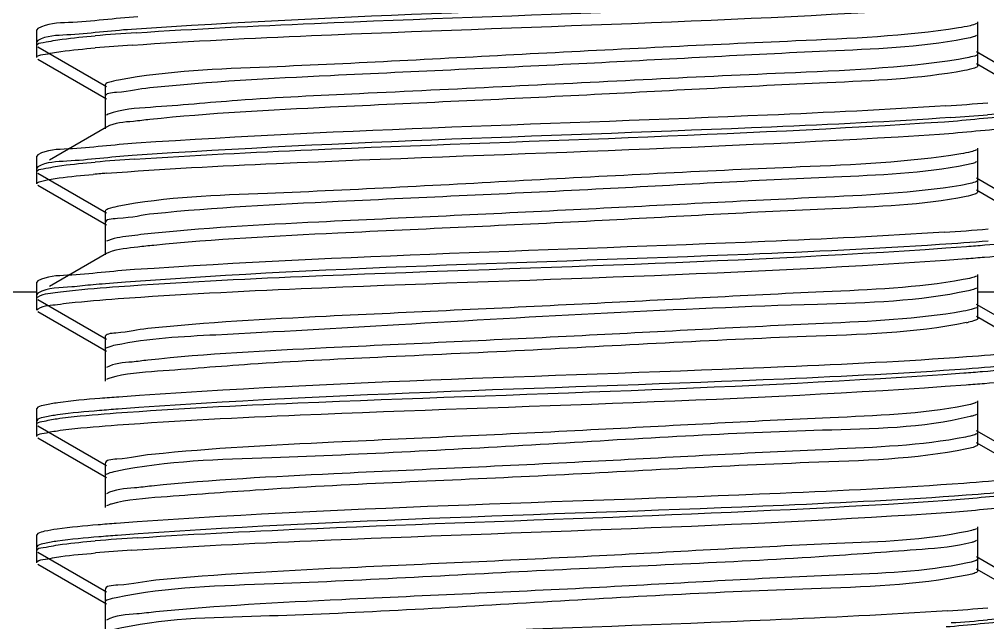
# Model space of a CAD drawing. Extents: x 27938 to 1507990, y 110129 to 923079.
# Drawn here: x 640763.2 to 640946, y 383612.7 to 383726.5 of the extents above; entities that cross this region are included whole.
import ezdxf

# ---------------------------------------------------------------- set-up
doc = ezdxf.new("R2010")
doc.units = 0
doc.header["$LTSCALE"] = 1000
doc.header["$MEASUREMENT"] = 0

msp = doc.modelspace()

# ---------------------------------------------------------------- linework, layer by layer
at = {"linetype": 'Continuous'}
for p, q in [((640944.14, 383720.05), (640944.14, 383726)), ((640766.75, 383724.77), (640766.53, 383724.51)), ((640766.53, 383721.53), (640766.53, 383724.51)), ((640766.53, 383721.53), (640766.53, 383724.51)), ((640766.75, 383722.49), (640766.53, 383722.23)), ((640766.53, 383719.26), (640766.53, 383722.23)), ((640766.53, 383719.26), (640766.53, 383722.23)), ((640944.14, 383717.77), (640944.14, 383723.72)), ((640766.75, 383721.27), (640779.68, 383713.79)), ((640956.8, 383712.87), (640943.88, 383720.35)), ((640766.75, 383718.99), (640779.68, 383711.51)), ((640956.8, 383710.59), (640943.88, 383718.07)), ((640779.42, 383714.09), (640779.42, 383708.14)), ((640779.42, 383711.81), (640779.42, 383705.86)), ((640780, 383708.59), (640779.68, 383708.44)), ((640779.68, 383706.16), (640768.92, 383699.94)), ((640944.14, 383696.23), (640944.14, 383702.19)), ((640766.75, 383700.96), (640766.53, 383700.7)), ((640766.53, 383697.72), (640766.53, 383700.7)), ((640766.53, 383697.72), (640766.53, 383700.7)), ((640766.75, 383698.68), (640766.53, 383698.42)), ((640766.53, 383695.44), (640766.53, 383698.42)), ((640766.53, 383695.44), (640766.53, 383698.42)), ((640944.14, 383693.95), (640944.14, 383699.91)), ((640766.75, 383697.46), (640779.68, 383689.98)), ((640956.8, 383689.05), (640943.88, 383696.53)), ((640766.75, 383695.18), (640779.68, 383687.7)), ((640956.8, 383686.77), (640943.88, 383694.26)), ((640779.42, 383690.28), (640779.42, 383684.33)), ((640779.42, 383688), (640779.42, 383682.05)), ((640780.07, 383684.8), (640779.68, 383684.63)), ((640779.68, 383682.35), (640768.92, 383676.12)), ((640780.11, 383682.54), (640779.68, 383682.35)), ((640944.14, 383672.42), (640944.14, 383678.37)), ((640766.75, 383677.15), (640766.53, 383676.89)), ((640766.53, 383673.91), (640766.53, 383676.89)), ((640766.53, 383673.91), (640766.53, 383676.89)), ((640766.53, 383675.04), (640617.7, 383675.04)), ((640766.75, 383674.87), (640766.53, 383674.61)), ((640766.53, 383671.63), (640766.53, 383674.61)), ((640766.53, 383671.63), (640766.53, 383674.61)), ((640944.14, 383670.14), (640944.14, 383676.09)), ((641105.86, 383675.04), (640944.14, 383675.04)), ((640766.75, 383673.65), (640779.68, 383666.17)), ((640956.8, 383665.24), (640943.88, 383672.72)), ((640766.75, 383671.37), (640779.68, 383663.89)), ((640956.8, 383662.96), (640943.88, 383670.44)), ((640779.42, 383666.47), (640779.42, 383660.51)), ((640779.42, 383664.19), (640779.42, 383658.24)), ((640944.14, 383648.61), (640944.14, 383654.56)), ((640766.75, 383653.33), (640766.53, 383653.07)), ((640766.53, 383650.1), (640766.53, 383653.07)), ((640766.53, 383650.1), (640766.53, 383653.07)), ((640766.75, 383651.05), (640766.53, 383650.79)), ((640766.53, 383647.82), (640766.53, 383650.79)), ((640766.53, 383647.82), (640766.53, 383650.79)), ((640944.14, 383646.33), (640944.14, 383652.28)), ((640766.75, 383649.84), (640779.68, 383642.35)), ((640766.75, 383647.56), (640779.68, 383640.07)), ((640956.8, 383641.43), (640943.88, 383648.91)), ((640942.69, 383645.62), (640942.08, 383645.48)), ((640956.8, 383639.15), (640943.88, 383646.63)), ((640779.42, 383642.65), (640779.42, 383636.7)), ((640779.42, 383640.38), (640779.42, 383634.42)), ((640944.14, 383624.8), (640944.14, 383630.75)), ((640766.75, 383629.52), (640766.53, 383629.26)), ((640766.53, 383626.28), (640766.53, 383629.26)), ((640766.53, 383626.28), (640766.53, 383629.26)), ((640766.75, 383627.24), (640766.53, 383626.98)), ((640944.14, 383622.52), (640944.14, 383628.47)), ((640766.53, 383624), (640766.53, 383626.98)), ((640766.53, 383624), (640766.53, 383626.98)), ((640766.75, 383626.02), (640779.68, 383618.54)), ((640766.75, 383623.74), (640779.68, 383616.26)), ((640956.8, 383617.61), (640943.88, 383625.1)), ((640942.98, 383621.88), (640942.13, 383621.68)), ((640956.8, 383615.34), (640943.88, 383622.82)), ((640779.42, 383618.84), (640779.42, 383612.89)), ((640779.42, 383616.56), (640779.42, 383610.61))]:
    msp.add_line(p, q, dxfattribs=at)
for centre, radius, start, end in [((640812.94, 383301.79), 423.07, 93.7475, 94.7999), ((640811.88, 383312.96), 409.57, 93.8303, 94.8051), ((640910.42, 384134.8), 425.53, 273.7314, 274.8001), ((640911.67, 384116.68), 409.64, 273.8317, 274.8033), ((640812.52, 383283.38), 417.65, 93.7819, 94.8008), ((640802.03, 383409.96), 288.36, 94.6548, 94.9427), ((640806.28, 383357.93), 340.57, 94.4875, 94.6577), ((640910.03, 384115.9), 430.46, 273.7005, 274.7995), ((640803.43, 383372.52), 305.03, 94.5049, 94.936), ((640938.08, 383688.63), 19.75, 281.4586, 282.5217), ((640813.37, 383201.18), 428.44, 93.7138, 94.7991), ((640811.76, 383219.18), 408.11, 93.8416, 94.804), ((640910.84, 384034.18), 420.14, 273.7655, 274.8009), ((640911.77, 384020.23), 408.44, 273.8398, 274.8035)]:
    msp.add_arc(centre, radius, start, end, dxfattribs=at)
for points, knots in [([(640939.12, 383731.78), (640927.83, 383731.01), (640876.27, 383728.52), (640824.64, 383727.34), (640784.42, 383724.59)], [0, 0, 0, 0, 0.21912, 1, 1, 1, 1]), ([(640785.29, 383723.95), (640796.49, 383724.7), (640847.43, 383727.15), (640898.43, 383728.37), (640938.11, 383731.01)], [0, 0, 0, 0, 0.220054, 1, 1, 1, 1]), ([(640784.52, 383721.62), (640795.8, 383722.39), (640847.31, 383724.87), (640898.88, 383726.06), (640939.05, 383728.8)], [0, 0, 0, 0, 0.219245, 1, 1, 1, 1]), ([(640785.61, 383726.95), (640781.24, 383726.66), (640775.12, 383725.82), (640768.45, 383725.75), (640766.76, 383724.77)], [0, 0, 0, 0, 0.69136, 1, 1, 1, 1]), ([(640943.88, 383725.7), (640943.51, 383725.48), (640942.35, 383725.19), (640941.2, 383724.98), (640940.46, 383724.86)], [0, 0, 0, 0, 0.365324, 1, 1, 1, 1]), ([(640784.42, 383724.59), (640780.33, 383724.31), (640774.6, 383723.52), (640768.35, 383723.41), (640766.76, 383722.49)], [0, 0, 0, 0, 0.690221, 1, 1, 1, 1]), ([(640940.46, 383724.86), (640930.33, 383723.28), (640903.3, 383722.17), (640859.93, 383720.01), (640817.37, 383717.64), (640791.3, 383716.78), (640781.95, 383715.03)], [0, 0, 0, 0, 0.193633, 0.509715, 0.820379, 1, 1, 1, 1]), ([(640766.53, 383721.53), (640766.53, 383721.99), (640768.93, 383722.26), (640770.13, 383722.59), (640771.34, 383722.74)], [0, 0, 0, 0, 0.270794, 1, 1, 1, 1]), ([(640941.61, 383722.78), (640933.08, 383721.18), (640909.18, 383720.29), (640869.36, 383718.01), (640826.73, 383716.13), (640799.21, 383714.73), (640787.88, 383713.55)], [0, 0, 0, 0, 0.169059, 0.463606, 0.77817, 1, 1, 1, 1]), ([(640943.88, 383723.42), (640943.62, 383723.27), (640942.85, 383723.03), (640942.09, 383722.87), (640941.61, 383722.78)], [0, 0, 0, 0, 0.382192, 1, 1, 1, 1]), ([(640766.53, 383719.26), (640766.53, 383719.69), (640768.79, 383719.97), (640769.94, 383720.28), (640771.09, 383720.43)], [0, 0, 0, 0, 0.271623, 1, 1, 1, 1]), ([(640940.46, 383718.91), (640929.62, 383717.22), (640900.8, 383716.14), (640863.13, 383714.15), (640828.73, 383712.52), (640806.53, 383711.49), (640790.86, 383710), (640782.52, 383709.56), (640780, 383708.59)], [0, 0, 0, 0, 0.204799, 0.536352, 0.704101, 0.847377, 0.949834, 1, 1, 1, 1]), ([(640944.14, 383720.05), (640944.14, 383719.68), (640942.37, 383719.29), (640941.39, 383719.05), (640940.46, 383718.91)], [0, 0, 0, 0, 0.279151, 1, 1, 1, 1]), ([(640941.61, 383716.83), (640933.08, 383715.23), (640909.18, 383714.34), (640869.36, 383712.05), (640826.73, 383710.18), (640799.21, 383708.77), (640787.88, 383707.59)], [0, 0, 0, 0, 0.169059, 0.463606, 0.77817, 1, 1, 1, 1]), ([(640944.14, 383717.77), (640944.14, 383717.5), (640942.98, 383717.11), (640942.25, 383716.95), (640941.61, 383716.83)], [0, 0, 0, 0, 0.288579, 1, 1, 1, 1]), ([(640781.95, 383715.03), (640781.31, 383714.91), (640780.59, 383714.75), (640779.42, 383714.36), (640779.42, 383714.09)], [0, 0, 0, 0, 0.711978, 1, 1, 1, 1]), ([(640787.88, 383713.55), (640785.77, 383713.33), (640783.77, 383712.7), (640779.41, 383712.59), (640779.42, 383711.81)], [0, 0, 0, 0, 0.733874, 1, 1, 1, 1]), ([(640938.11, 383710.17), (640926.89, 383709.43), (640875.95, 383706.99), (640824.95, 383705.77), (640785.29, 383703.12)], [0, 0, 0, 0, 0.220558, 1, 1, 1, 1]), ([(640937.81, 383707.18), (640942.21, 383707.47), (640948.37, 383708.32), (640955.09, 383708.39), (640956.8, 383709.37)], [0, 0, 0, 0, 0.69148, 1, 1, 1, 1]), ([(640787.88, 383707.59), (640786.85, 383707.49), (640784.13, 383707.09), (640781.18, 383707.04), (640779.68, 383706.16)], [0, 0, 0, 0, 0.374179, 1, 1, 1, 1]), ([(640939.05, 383707.96), (640927.77, 383707.19), (640876.26, 383704.71), (640824.69, 383703.52), (640784.52, 383700.79)], [0, 0, 0, 0, 0.219186, 1, 1, 1, 1]), ([(640784.97, 383700.12), (640796.11, 383700.87), (640847.06, 383703.32), (640898.07, 383704.55), (640937.81, 383707.18)], [0, 0, 0, 0, 0.219018, 1, 1, 1, 1]), ([(640936.92, 383704.84), (640941.53, 383705.14), (640947.97, 383706.03), (640955.02, 383706.07), (640956.8, 383707.09)], [0, 0, 0, 0, 0.692236, 1, 1, 1, 1]), ([(640779.64, 383697.45), (640790.34, 383698.29), (640842.77, 383700.9), (640895.25, 383702.14), (640936.92, 383704.84)], [0, 0, 0, 0, 0.204514, 1, 1, 1, 1]), ([(640785.29, 383703.12), (640781, 383702.83), (640774.99, 383702), (640768.42, 383701.92), (640766.76, 383700.96)], [0, 0, 0, 0, 0.691063, 1, 1, 1, 1]), ([(640784.52, 383700.79), (640780.41, 383700.51), (640774.64, 383699.71), (640768.36, 383699.6), (640766.76, 383698.68)], [0, 0, 0, 0, 0.690332, 1, 1, 1, 1]), ([(640940.94, 383701.13), (640930.93, 383699.46), (640903.8, 383698.43), (640860.18, 383696.21), (640817.27, 383693.77), (640791, 383693.01), (640781.68, 383691.17)], [0, 0, 0, 0, 0.190819, 0.5086, 0.821571, 1, 1, 1, 1]), ([(640943.88, 383701.89), (640943.55, 383701.7), (640942.56, 383701.43), (640941.57, 383701.23), (640940.94, 383701.13)], [0, 0, 0, 0, 0.371353, 1, 1, 1, 1]), ([(640766.53, 383697.72), (640766.53, 383698.17), (640768.89, 383698.44), (640770.08, 383698.77), (640771.27, 383698.92)], [0, 0, 0, 0, 0.27103, 1, 1, 1, 1]), ([(640942, 383699.04), (640933.77, 383697.37), (640910.26, 383696.6), (640870.82, 383694.23), (640828.01, 383692.39), (640800.2, 383690.97), (640788.63, 383689.81)], [0, 0, 0, 0, 0.163938, 0.456535, 0.773032, 1, 1, 1, 1]), ([(640943.88, 383699.61), (640943.66, 383699.48), (640943.03, 383699.27), (640942.39, 383699.12), (640942, 383699.04)], [0, 0, 0, 0, 0.390278, 1, 1, 1, 1]), ([(640769.23, 383696.35), (640769.73, 383696.43), (640772.37, 383696.82), (640775.03, 383697.07), (640777.18, 383697.25)], [0, 0, 0, 0, 0.190856, 1, 1, 1, 1]), ([(640766.53, 383695.44), (640766.53, 383695.71), (640767.8, 383696.06), (640768.55, 383696.23), (640769.23, 383696.35)], [0, 0, 0, 0, 0.282056, 1, 1, 1, 1]), ([(640940.94, 383695.17), (640931.95, 383693.68), (640907.46, 383692.64), (640867.09, 383690.45), (640824.76, 383688.53), (640797.73, 383687.16), (640786.78, 383685.94)], [0, 0, 0, 0, 0.176994, 0.474556, 0.786113, 1, 1, 1, 1]), ([(640944.14, 383696.23), (640944.14, 383695.91), (640942.62, 383695.52), (640941.74, 383695.31), (640940.94, 383695.17)], [0, 0, 0, 0, 0.282326, 1, 1, 1, 1]), ([(640941.91, 383693.07), (640933.63, 383691.42), (640910.09, 383690.62), (640870.64, 383688.28), (640827.92, 383686.43), (640800.17, 383685.01), (640788.63, 383683.86)], [0, 0, 0, 0, 0.164905, 0.457517, 0.773479, 1, 1, 1, 1]), ([(640944.14, 383693.95), (640944.14, 383693.72), (640943.13, 383693.33), (640942.47, 383693.18), (640941.91, 383693.07)], [0, 0, 0, 0, 0.292289, 1, 1, 1, 1]), ([(640781.68, 383691.17), (640781.11, 383691.06), (640780.45, 383690.91), (640779.42, 383690.52), (640779.42, 383690.28)], [0, 0, 0, 0, 0.708966, 1, 1, 1, 1]), ([(640788.63, 383689.81), (640786.33, 383689.58), (640784.17, 383688.88), (640779.41, 383688.84), (640779.42, 383688)], [0, 0, 0, 0, 0.733597, 1, 1, 1, 1]), ([(640786.78, 383685.94), (640786, 383685.86), (640783.76, 383685.56), (640781.46, 383685.31), (640780.07, 383684.8)], [0, 0, 0, 0, 0.346189, 1, 1, 1, 1]), ([(640937.81, 383686.34), (640926.54, 383685.6), (640875.59, 383683.16), (640824.58, 383681.95), (640784.97, 383679.28)], [0, 0, 0, 0, 0.221566, 1, 1, 1, 1]), ([(640936.92, 383684), (640924.85, 383683.22), (640872.37, 383680.72), (640819.8, 383679.79), (640779.47, 383676.61)], [0, 0, 0, 0, 0.230084, 1, 1, 1, 1]), ([(640788.63, 383683.86), (640787.63, 383683.76), (640784.78, 383683.42), (640781.87, 383683.16), (640780.11, 383682.54)], [0, 0, 0, 0, 0.349753, 1, 1, 1, 1]), ([(640941.99, 383683.66), (640943.14, 383683.74), (640946.88, 383684.04), (640950.62, 383684.37), (640953.19, 383684.74)], [0, 0, 0, 0, 0.307531, 1, 1, 1, 1]), ([(640782, 383676.1), (640793.52, 383676.94), (640846.85, 383679.53), (640900.26, 383680.58), (640941.99, 383683.66)], [0, 0, 0, 0, 0.216266, 1, 1, 1, 1]), ([(640941.95, 383681.37), (640943.1, 383681.46), (640946.85, 383681.75), (640950.6, 383682.09), (640953.18, 383682.46)], [0, 0, 0, 0, 0.307522, 1, 1, 1, 1]), ([(640781.87, 383673.81), (640793.37, 383674.65), (640846.73, 383677.25), (640900.17, 383678.3), (640941.95, 383681.37)], [0, 0, 0, 0, 0.215878, 1, 1, 1, 1]), ([(640784.97, 383679.28), (640780.75, 383679), (640774.84, 383678.18), (640768.4, 383678.09), (640766.76, 383677.15)], [0, 0, 0, 0, 0.690751, 1, 1, 1, 1]), ([(640777.18, 383676.42), (640775.84, 383676.3), (640772.41, 383675.83), (640768.63, 383675.95), (640766.75, 383674.87)], [0, 0, 0, 0, 0.38257, 1, 1, 1, 1]), ([(640941.38, 383677.39), (640932.68, 383675.83), (640908.57, 383674.89), (640868.55, 383672.64), (640826.02, 383670.74), (640798.67, 383669.35), (640787.48, 383668.16)], [0, 0, 0, 0, 0.171902, 0.467529, 0.781017, 1, 1, 1, 1]), ([(640943.88, 383678.07), (640943.59, 383677.91), (640942.75, 383677.66), (640941.91, 383677.48), (640941.38, 383677.39)], [0, 0, 0, 0, 0.37809, 1, 1, 1, 1]), ([(640766.53, 383673.91), (640766.53, 383674.03), (640767.94, 383674.92), (640769.24, 383674.83), (640770.49, 383675.01)], [0, 0, 0, 0, 0.088842, 1, 1, 1, 1]), ([(640770.49, 383675.01), (640771.22, 383675.11), (640775.05, 383675.57), (640778.89, 383675.87), (640782, 383676.1)], [0, 0, 0, 0, 0.19158, 1, 1, 1, 1]), ([(640942.36, 383675.31), (640933.04, 383673.23), (640896.87, 383672.47), (640849.65, 383669.75), (640805.56, 383667.17), (640787.62, 383666.33), (640781.41, 383665.02)], [0, 0, 0, 0, 0.17752, 0.667782, 0.88196, 1, 1, 1, 1]), ([(640943.88, 383675.79), (640943.69, 383675.69), (640943.19, 383675.5), (640942.67, 383675.38), (640942.36, 383675.31)], [0, 0, 0, 0, 0.399432, 1, 1, 1, 1]), ([(640766.53, 383671.63), (640766.53, 383671.75), (640767.93, 383672.64), (640769.21, 383672.55), (640770.46, 383672.72)], [0, 0, 0, 0, 0.089015, 1, 1, 1, 1]), ([(640770.46, 383672.72), (640771.18, 383672.82), (640774.98, 383673.29), (640778.79, 383673.59), (640781.87, 383673.81)], [0, 0, 0, 0, 0.191545, 1, 1, 1, 1]), ([(640941.38, 383671.44), (640932.68, 383669.88), (640908.57, 383668.93), (640868.55, 383666.69), (640826.02, 383664.79), (640798.67, 383663.4), (640787.48, 383662.21)], [0, 0, 0, 0, 0.171902, 0.467529, 0.781017, 1, 1, 1, 1]), ([(640944.14, 383672.42), (640944.14, 383672.14), (640942.86, 383671.74), (640942.08, 383671.56), (640941.38, 383671.44)], [0, 0, 0, 0, 0.286129, 1, 1, 1, 1]), ([(640942, 383669.28), (640932.07, 383667.26), (640904.02, 383666.62), (640867.06, 383664.37), (640832.09, 383662.8), (640808.96, 383661.69), (640792.19, 383660.28), (640783.23, 383659.69), (640780.34, 383658.8)], [0, 0, 0, 0, 0.187537, 0.516126, 0.6871, 0.835564, 0.944057, 1, 1, 1, 1]), ([(640944.14, 383670.14), (640944.14, 383669.94), (640943.36, 383669.58), (640942.81, 383669.45), (640942.36, 383669.35)], [0, 0, 0, 0, 0.300005, 1, 1, 1, 1]), ([(640787.48, 383668.16), (640785.47, 383667.94), (640783.55, 383667.35), (640779.41, 383667.2), (640779.42, 383666.47)], [0, 0, 0, 0, 0.733399, 1, 1, 1, 1]), ([(640781.41, 383665.02), (640780.9, 383664.92), (640780.3, 383664.78), (640779.42, 383664.4), (640779.42, 383664.19)], [0, 0, 0, 0, 0.704879, 1, 1, 1, 1]), ([(640953.19, 383663.9), (640952.48, 383663.8), (640948.76, 383663.34), (640945.01, 383663.04), (640941.99, 383662.82)], [0, 0, 0, 0, 0.191299, 1, 1, 1, 1]), ([(640787.48, 383662.21), (640786.5, 383662.1), (640783.92, 383661.72), (640781.11, 383661.65), (640779.68, 383660.82)], [0, 0, 0, 0, 0.373077, 1, 1, 1, 1]), ([(640941.99, 383662.82), (640930.56, 383661.98), (640877.23, 383659.37), (640823.82, 383658.31), (640782, 383655.26)], [0, 0, 0, 0, 0.214619, 1, 1, 1, 1]), ([(640941.95, 383660.54), (640930.5, 383659.7), (640877.14, 383657.09), (640823.7, 383656.03), (640781.87, 383652.98)], [0, 0, 0, 0, 0.214875, 1, 1, 1, 1]), ([(640941.46, 383659.81), (640942.65, 383659.89), (640946.52, 383660.19), (640950.39, 383660.53), (640953.05, 383660.9)], [0, 0, 0, 0, 0.307277, 1, 1, 1, 1]), ([(640953.18, 383661.62), (640952.47, 383661.52), (640948.74, 383661.06), (640944.98, 383660.76), (640941.95, 383660.54)], [0, 0, 0, 0, 0.191309, 1, 1, 1, 1]), ([(640780.34, 383658.8), (640780.21, 383658.76), (640779.98, 383658.69), (640779.77, 383658.59), (640779.68, 383658.54)], [0, 0, 0, 0, 0.565784, 1, 1, 1, 1]), ([(640781.54, 383652.25), (640792.96, 383653.1), (640846.27, 383655.7), (640899.65, 383656.77), (640941.46, 383659.81)], [0, 0, 0, 0, 0.214433, 1, 1, 1, 1]), ([(640941.9, 383657.56), (640943.06, 383657.64), (640946.82, 383657.94), (640950.58, 383658.28), (640953.17, 383658.64)], [0, 0, 0, 0, 0.307507, 1, 1, 1, 1]), ([(640781.74, 383649.99), (640793.23, 383650.83), (640846.62, 383653.43), (640900.08, 383654.48), (640941.9, 383657.56)], [0, 0, 0, 0, 0.215487, 1, 1, 1, 1]), ([(640782, 383655.26), (640780.82, 383655.18), (640776.98, 383654.88), (640773.14, 383654.54), (640770.49, 383654.17)], [0, 0, 0, 0, 0.307204, 1, 1, 1, 1]), ([(640770.49, 383654.17), (640769.68, 383654.06), (640768.43, 383653.84), (640767.15, 383653.56), (640766.75, 383653.33)], [0, 0, 0, 0, 0.644191, 1, 1, 1, 1]), ([(640781.87, 383652.98), (640780.7, 383652.89), (640776.89, 383652.59), (640773.08, 383652.25), (640770.46, 383651.89)], [0, 0, 0, 0, 0.307253, 1, 1, 1, 1]), ([(640941.79, 383653.65), (640933.39, 383652.02), (640909.67, 383651.18), (640870.01, 383648.87), (640827.3, 383647), (640799.65, 383645.59), (640788.21, 383644.42)], [0, 0, 0, 0, 0.166793, 0.460477, 0.775901, 1, 1, 1, 1]), ([(640943.88, 383654.26), (640943.63, 383654.12), (640942.93, 383653.9), (640942.23, 383653.74), (640941.79, 383653.65)], [0, 0, 0, 0, 0.385626, 1, 1, 1, 1]), ([(640766.53, 383650.1), (640766.53, 383650.46), (640768.4, 383650.78), (640769.39, 383651.04), (640770.35, 383651.17)], [0, 0, 0, 0, 0.274668, 1, 1, 1, 1]), ([(640770.46, 383651.89), (640769.65, 383651.77), (640768.41, 383651.56), (640767.15, 383651.28), (640766.75, 383651.05)], [0, 0, 0, 0, 0.643834, 1, 1, 1, 1]), ([(640770.35, 383651.17), (640771.06, 383651.27), (640774.78, 383651.73), (640778.52, 383652.03), (640781.54, 383652.25)], [0, 0, 0, 0, 0.191269, 1, 1, 1, 1]), ([(640942.69, 383651.57), (640933.63, 383649.34), (640906.77, 383649.07), (640862.98, 383646.31), (640818.56, 383643.87), (640791.08, 383643.23), (640781.43, 383641.22)], [0, 0, 0, 0, 0.173176, 0.493211, 0.817077, 1, 1, 1, 1]), ([(640943.88, 383651.98), (640943.73, 383651.89), (640943.33, 383651.74), (640942.93, 383651.63), (640942.69, 383651.57)], [0, 0, 0, 0, 0.409846, 1, 1, 1, 1]), ([(640770.42, 383648.9), (640771.14, 383649.01), (640774.9, 383649.47), (640778.68, 383649.76), (640781.74, 383649.99)], [0, 0, 0, 0, 0.191422, 1, 1, 1, 1]), ([(640766.53, 383647.82), (640766.53, 383648.19), (640768.44, 383648.51), (640769.44, 383648.77), (640770.42, 383648.9)], [0, 0, 0, 0, 0.274365, 1, 1, 1, 1]), ([(640941.79, 383647.7), (640933.39, 383646.07), (640909.67, 383645.23), (640870.01, 383642.91), (640827.3, 383641.05), (640799.65, 383639.64), (640788.21, 383638.47)], [0, 0, 0, 0, 0.166793, 0.460477, 0.775901, 1, 1, 1, 1]), ([(640944.14, 383648.61), (640944.14, 383648.36), (640943.07, 383647.97), (640942.38, 383647.82), (640941.79, 383647.7)], [0, 0, 0, 0, 0.290766, 1, 1, 1, 1]), ([(640942.08, 383645.48), (640932.3, 383643.46), (640904.54, 383642.86), (640859.93, 383640.05), (640819.06, 383638.61), (640792.83, 383636.57), (640783.66, 383635.9), (640780.6, 383635.07)], [0, 0, 0, 0, 0.184985, 0.511081, 0.830893, 0.941203, 1, 1, 1, 1]), ([(640944.14, 383646.33), (640944.14, 383646.16), (640943.53, 383645.82), (640943.06, 383645.71), (640942.69, 383645.62)], [0, 0, 0, 0, 0.307791, 1, 1, 1, 1]), ([(640788.21, 383644.42), (640786.02, 383644.2), (640783.94, 383643.54), (640779.41, 383643.45), (640779.42, 383642.65)], [0, 0, 0, 0, 0.734217, 1, 1, 1, 1]), ([(640781.43, 383641.22), (640780.92, 383641.11), (640780.32, 383640.97), (640779.42, 383640.59), (640779.42, 383640.38)], [0, 0, 0, 0, 0.705094, 1, 1, 1, 1]), ([(640953.05, 383640.07), (640952.31, 383639.96), (640948.46, 383639.5), (640944.59, 383639.2), (640941.46, 383638.97)], [0, 0, 0, 0, 0.191493, 1, 1, 1, 1]), ([(640788.21, 383638.47), (640787.13, 383638.36), (640784.31, 383637.95), (640781.24, 383637.91), (640779.68, 383637)], [0, 0, 0, 0, 0.375015, 1, 1, 1, 1]), ([(640941.46, 383638.97), (640929.94, 383638.13), (640876.63, 383635.54), (640823.24, 383634.49), (640781.54, 383631.42)], [0, 0, 0, 0, 0.21655, 1, 1, 1, 1]), ([(640941.9, 383636.72), (640930.43, 383635.88), (640877.04, 383633.27), (640823.58, 383632.22), (640781.74, 383629.15)], [0, 0, 0, 0, 0.215154, 1, 1, 1, 1]), ([(640938.44, 383635.78), (640942.69, 383636.07), (640948.65, 383636.89), (640955.15, 383636.98), (640956.8, 383637.93)], [0, 0, 0, 0, 0.690888, 1, 1, 1, 1]), ([(640953.17, 383637.81), (640952.46, 383637.7), (640948.71, 383637.24), (640944.94, 383636.95), (640941.9, 383636.72)], [0, 0, 0, 0, 0.191315, 1, 1, 1, 1]), ([(640780.6, 383635.07), (640780.42, 383635.02), (640780.1, 383634.92), (640779.8, 383634.79), (640779.68, 383634.72)], [0, 0, 0, 0, 0.579307, 1, 1, 1, 1]), ([(640785.62, 383628.72), (640796.87, 383629.47), (640847.81, 383631.91), (640898.81, 383633.13), (640938.44, 383635.78)], [0, 0, 0, 0, 0.221116, 1, 1, 1, 1]), ([(640939.12, 383633.55), (640943.21, 383633.83), (640948.95, 383634.62), (640955.21, 383634.73), (640956.8, 383635.65)], [0, 0, 0, 0, 0.690218, 1, 1, 1, 1]), ([(640784.42, 383626.37), (640795.7, 383627.13), (640847.27, 383629.62), (640898.9, 383630.81), (640939.12, 383633.55)], [0, 0, 0, 0, 0.219072, 1, 1, 1, 1]), ([(640781.54, 383631.42), (640780.39, 383631.33), (640776.66, 383631.04), (640772.92, 383630.7), (640770.35, 383630.34)], [0, 0, 0, 0, 0.307563, 1, 1, 1, 1]), ([(640770.35, 383630.34), (640769.57, 383630.23), (640768.37, 383630.02), (640767.14, 383629.74), (640766.75, 383629.52)], [0, 0, 0, 0, 0.642717, 1, 1, 1, 1]), ([(640781.74, 383629.15), (640780.58, 383629.07), (640776.8, 383628.77), (640773.02, 383628.43), (640770.42, 383628.07)], [0, 0, 0, 0, 0.30739, 1, 1, 1, 1]), ([(640942.17, 383629.92), (640934.07, 383628.21), (640910.73, 383627.49), (640871.46, 383625.09), (640828.58, 383623.27), (640800.64, 383621.83), (640788.97, 383620.69)], [0, 0, 0, 0, 0.161662, 0.453393, 0.770761, 1, 1, 1, 1]), ([(640943.88, 383630.45), (640943.67, 383630.33), (640943.1, 383630.13), (640942.52, 383629.99), (640942.17, 383629.92)], [0, 0, 0, 0, 0.394192, 1, 1, 1, 1]), ([(640766.53, 383626.28), (640766.53, 383626.74), (640768.97, 383627.01), (640770.18, 383627.35), (640771.41, 383627.5)], [0, 0, 0, 0, 0.270591, 1, 1, 1, 1]), ([(640770.42, 383628.07), (640769.62, 383627.96), (640768.39, 383627.74), (640767.14, 383627.46), (640766.75, 383627.24)], [0, 0, 0, 0, 0.643387, 1, 1, 1, 1]), ([(640942.98, 383627.83), (640939.93, 383626.99), (640930.78, 383626.33), (640904.57, 383624.28), (640863.7, 383622.84), (640819.06, 383620.04), (640791.27, 383619.43), (640781.49, 383617.41)], [0, 0, 0, 0, 0.058552, 0.168707, 0.488491, 0.814803, 1, 1, 1, 1]), ([(640943.88, 383628.17), (640943.76, 383628.1), (640943.47, 383627.98), (640943.16, 383627.88), (640942.98, 383627.83)], [0, 0, 0, 0, 0.421757, 1, 1, 1, 1]), ([(640766.53, 383624), (640766.53, 383624.44), (640768.8, 383624.72), (640769.95, 383625.03), (640771.09, 383625.18)], [0, 0, 0, 0, 0.271621, 1, 1, 1, 1]), ([(640942.17, 383623.96), (640934.07, 383622.25), (640910.73, 383621.54), (640871.46, 383619.14), (640828.58, 383617.31), (640800.64, 383615.88), (640788.97, 383614.73)], [0, 0, 0, 0, 0.161662, 0.453393, 0.770761, 1, 1, 1, 1]), ([(640944.14, 383624.8), (640944.14, 383624.58), (640943.26, 383624.21), (640942.67, 383624.07), (640942.17, 383623.96)], [0, 0, 0, 0, 0.296339, 1, 1, 1, 1]), ([(640942.13, 383621.68), (640932.49, 383619.66), (640905.04, 383619.02), (640860.65, 383616.58), (640816.85, 383613.83), (640789.98, 383613.54), (640780.9, 383611.33)], [0, 0, 0, 0, 0.182739, 0.506392, 0.826439, 1, 1, 1, 1]), ([(640944.14, 383622.52), (640944.14, 383622.37), (640943.67, 383622.06), (640943.28, 383621.96), (640942.98, 383621.88)], [0, 0, 0, 0, 0.317499, 1, 1, 1, 1]), ([(640788.97, 383620.69), (640786.59, 383620.45), (640784.35, 383619.72), (640779.42, 383619.71), (640779.42, 383618.84)], [0, 0, 0, 0, 0.73489, 1, 1, 1, 1]), ([(640781.49, 383617.41), (640780.96, 383617.31), (640780.34, 383617.17), (640779.42, 383616.79), (640779.42, 383616.56)], [0, 0, 0, 0, 0.705716, 1, 1, 1, 1]), ([(640788.97, 383614.73), (640787.79, 383614.62), (640784.72, 383614.18), (640781.37, 383614.17), (640779.68, 383613.19)], [0, 0, 0, 0, 0.376776, 1, 1, 1, 1]), ([(640938.44, 383614.95), (640927.27, 383614.2), (640876.33, 383611.75), (640825.33, 383610.52), (640785.62, 383607.89)], [0, 0, 0, 0, 0.219496, 1, 1, 1, 1]), ([(640938.12, 383611.95), (640942.45, 383612.24), (640948.51, 383613.07), (640955.12, 383613.15), (640956.8, 383614.12)], [0, 0, 0, 0, 0.691188, 1, 1, 1, 1])]:
    msp.add_open_spline(points, degree=3, knots=knots, dxfattribs=at)
for points in [[(640771.34, 383722.74), (640773.4, 383723.01), (640775.47, 383723.2), (640777.54, 383723.38)], [(640771.09, 383720.43), (640773.24, 383720.71), (640775.41, 383720.91), (640777.57, 383721.1)], [(640952.43, 383709.14), (640950.29, 383708.87), (640948.13, 383708.67), (640945.97, 383708.48)], [(640771.27, 383698.92), (640773.36, 383699.19), (640775.46, 383699.39), (640777.56, 383699.56)], [(640946.07, 383684.68), (640943.02, 383684.42), (640939.97, 383684.2), (640936.92, 383684)], [(640771.41, 383627.5), (640773.44, 383627.76), (640775.48, 383627.95), (640777.52, 383628.12)], [(640771.09, 383625.18), (640773.25, 383625.46), (640775.42, 383625.66), (640777.59, 383625.85)], [(640952.45, 383613.89), (640950.3, 383613.61), (640948.13, 383613.41), (640945.97, 383613.23)]]:
    msp.add_open_spline(points, degree=3, dxfattribs=at)

doc.saveas('drawing.dxf')
